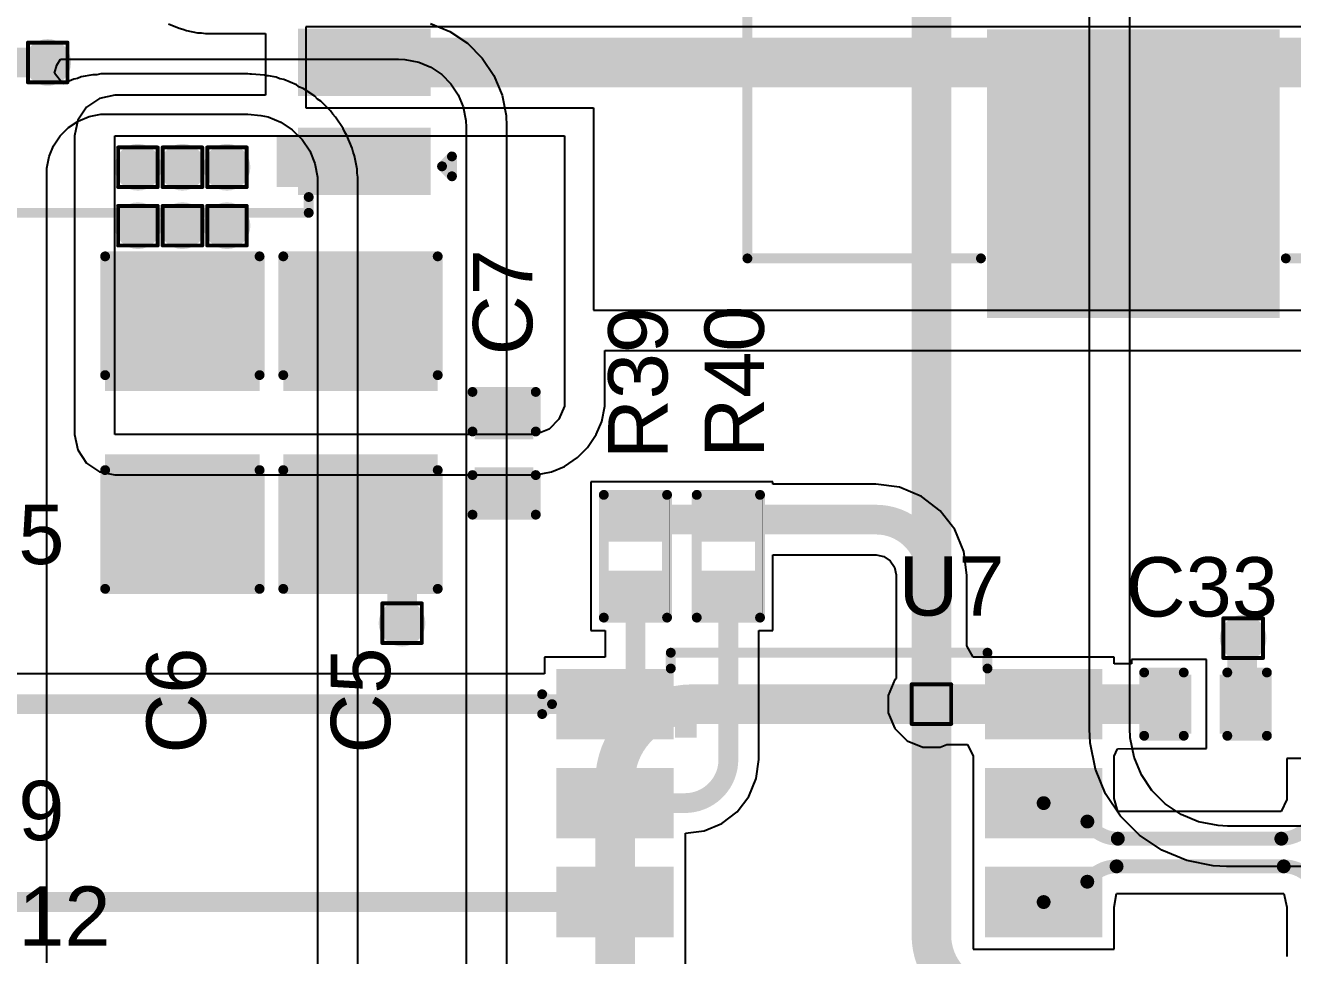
# Model space of a CAD drawing. Header units: inches. Extents: x -40 to 219, y 2 to 133.
# Drawn here: x 9.13 to 25.39, y 31.19 to 43.13 of the extents above; entities that cross this region are included whole.
import ezdxf

# ---------------------------------------------------------------- set-up
doc = ezdxf.new("R2010")
doc.units = ezdxf.units.IN
for name, color, linetype in [('Bottom Layer', 5, 'Continuous'), ('Drill Drawing', 1, 'Continuous'), ('Top Layer', 1, 'Continuous'), ('Top Overlay', 2, 'Continuous'), ('Top Paste', 8, 'Continuous'), ('Top Solder', 216, 'Continuous'), ('Via Holes', 16, 'Continuous')]:
    doc.layers.add(name, color=color, linetype=linetype)
doc.styles.add('Arial', font='', dxfattribs={"height": 0.2})
doc.styles.get('Arial').set_extended_font_data('Arial')

# ---------------------------------------------------------------- blocks, each defined once
blk = doc.blocks.new('R___0402_19')
at = {"layer": 'Top Layer'}
for points in [[(-0.699, -0.318), (-0.699, 0.317), (-0.241, 0.317), (-0.241, -0.318)], [(0.241, -0.318), (0.241, 0.317), (0.699, 0.317), (0.699, -0.318)]]:
    blk.add_hatch(color=1, dxfattribs=at).paths.add_polyline_path(points)
at = {"layer": 'Top Paste'}
for points in [[(-0.699, -0.318), (-0.699, 0.317), (-0.241, 0.317), (-0.241, -0.318)], [(0.241, -0.318), (0.241, 0.317), (0.699, 0.317), (0.699, -0.318)]]:
    blk.add_hatch(color=8, dxfattribs=at).paths.add_polyline_path(points)
at = {"layer": 'Top Solder'}
for points in [[(-0.754, -0.373), (-0.754, 0.372), (-0.186, 0.372), (-0.186, -0.373)], [(0.186, -0.373), (0.186, 0.372), (0.754, 0.372), (0.754, -0.373)]]:
    blk.add_hatch(color=216, dxfattribs=at).paths.add_polyline_path(points)
at = {"layer": 'Top Overlay'}
for points, const_width in [([(-0.787, 0.406), (0.787, 0.406)], 0.127), ([(-0.787, 0.406), (-0.787, -0.406)], 0.127), ([(0.787, 0.406), (0.787, -0.406)], 0.127), ([(0.787, -0.406), (-0.787, -0.406)], 0.127), ([(-0.813, -0.432), (0.813, -0.432)], 0.00323)]:
    blk.add_lwpolyline(points, dxfattribs=dict(at, const_width=const_width))
for points, const_width in [([(-0.819, 0.406, 1), (-0.756, 0.406, 1)], 0.0635), ([(-0.819, 0.406, 1), (-0.756, 0.406, 1)], 0.0635), ([(0.756, 0.406, 1), (0.819, 0.406, 1)], 0.0635), ([(0.756, 0.406, 1), (0.819, 0.406, 1)], 0.0635), ([(-0.819, -0.406, 1), (-0.756, -0.406, 1)], 0.0635), ([(-0.819, -0.406, 1), (-0.756, -0.406, 1)], 0.0635), ([(-0.814, -0.432, 1), (-0.812, -0.432, 1)], 0.00161), ([(0.756, -0.406, 1), (0.819, -0.406, 1)], 0.0635), ([(0.756, -0.406, 1), (0.819, -0.406, 1)], 0.0635), ([(0.812, -0.432, 1), (0.814, -0.432, 1)], 0.00161)]:
    blk.add_lwpolyline(points, format="xyb", close=True, dxfattribs=dict(at, const_width=const_width))
blk = doc.blocks.new('SOP_8_20')
at = {"layer": 'Top Layer'}
for points in [[(-3.4, 2.255), (-2.1, 2.255), (-2.1, 1.555), (-3.4, 1.555)], [(2.1, 2.255), (3.4, 2.255), (3.4, 1.555), (2.1, 1.555)], [(-3.4, 0.985), (-2.1, 0.985), (-2.1, 0.285), (-3.4, 0.285)], [(2.1, 0.985), (3.4, 0.985), (3.4, 0.285), (2.1, 0.285)], [(-3.4, -0.285), (-2.1, -0.285), (-2.1, -0.985), (-3.4, -0.985)], [(2.1, -0.285), (3.4, -0.285), (3.4, -0.985), (2.1, -0.985)], [(-3.4, -1.555), (-2.1, -1.555), (-2.1, -2.255), (-3.4, -2.255)], [(2.1, -1.555), (3.4, -1.555), (3.4, -2.255), (2.1, -2.255)]]:
    blk.add_hatch(color=1, dxfattribs=at).paths.add_polyline_path(points)
at = {"layer": 'Top Overlay'}
blk.add_hatch(color=2, dxfattribs=at).paths.add_polyline_path([(-1.981, 1.473), (-1.702, 1.473), (-1.702, 2.134), (-1.981, 2.134)])
at = {"layer": 'Top Paste'}
for points in [[(-3.4, 2.255), (-2.1, 2.255), (-2.1, 1.555), (-3.4, 1.555)], [(2.1, 2.255), (3.4, 2.255), (3.4, 1.555), (2.1, 1.555)], [(-3.4, 0.985), (-2.1, 0.985), (-2.1, 0.285), (-3.4, 0.285)], [(2.1, 0.985), (3.4, 0.985), (3.4, 0.285), (2.1, 0.285)], [(-3.4, -0.285), (-2.1, -0.285), (-2.1, -0.985), (-3.4, -0.985)], [(2.1, -0.285), (3.4, -0.285), (3.4, -0.985), (2.1, -0.985)], [(-3.4, -1.555), (-2.1, -1.555), (-2.1, -2.255), (-3.4, -2.255)], [(2.1, -1.555), (3.4, -1.555), (3.4, -2.255), (2.1, -2.255)]]:
    blk.add_hatch(color=8, dxfattribs=at).paths.add_polyline_path(points)
at = {"layer": 'Top Solder'}
for points in [[(-3.502, 2.357), (-1.998, 2.357), (-1.998, 1.453), (-3.502, 1.453)], [(1.998, 2.357), (3.502, 2.357), (3.502, 1.453), (1.998, 1.453)], [(-3.502, 1.087), (-1.998, 1.087), (-1.998, 0.183), (-3.502, 0.183)], [(1.998, 1.087), (3.502, 1.087), (3.502, 0.183), (1.998, 0.183)], [(-3.502, -0.183), (-1.998, -0.183), (-1.998, -1.087), (-3.502, -1.087)], [(1.998, -0.183), (3.502, -0.183), (3.502, -1.087), (1.998, -1.087)], [(-3.502, -1.453), (-1.998, -1.453), (-1.998, -2.357), (-3.502, -2.357)], [(1.998, -1.453), (3.502, -1.453), (3.502, -2.357), (1.998, -2.357)]]:
    blk.add_hatch(color=216, dxfattribs=at).paths.add_polyline_path(points)
at = {"layer": 'Top Overlay', "const_width": 0.127}
for points in [[(-2.036, 2.565), (2.028, 2.565)], [(-2.036, 2.362), (-2.036, 2.565)], [(2.028, 2.362), (2.028, 2.565)], [(-3.687, 2.032), (-3.56, 1.905)], [(-3.687, 1.778), (-3.687, 2.032)], [(-3.687, 1.778), (-3.56, 1.905)], [(-2.036, -2.565), (-2.036, -2.362)], [(2.028, -2.565), (2.028, -2.362)], [(-2.036, -2.565), (2.028, -2.565)]]:
    blk.add_lwpolyline(points, dxfattribs=at)
at = {"layer": 'Top Overlay', "const_width": 0.0635}
for points in [[(-2.067, 2.565, 1), (-2.004, 2.565, 1)], [(-2.067, 2.565, 1), (-2.004, 2.565, 1)], [(1.997, 2.565, 1), (2.06, 2.565, 1)], [(1.997, 2.565, 1), (2.06, 2.565, 1)], [(-2.067, 2.362, 1), (-2.004, 2.362, 1)], [(1.997, 2.362, 1), (2.06, 2.362, 1)], [(-3.718, 2.032, 1), (-3.655, 2.032, 1)], [(-3.718, 2.032, 1), (-3.655, 2.032, 1)], [(-3.591, 1.905, 1), (-3.528, 1.905, 1)], [(-3.591, 1.905, 1), (-3.528, 1.905, 1)], [(-3.718, 1.778, 1), (-3.655, 1.778, 1)], [(-3.718, 1.778, 1), (-3.655, 1.778, 1)], [(-2.067, -2.362, 1), (-2.004, -2.362, 1)], [(1.997, -2.362, 1), (2.06, -2.362, 1)], [(-2.067, -2.565, 1), (-2.004, -2.565, 1)], [(-2.067, -2.565, 1), (-2.004, -2.565, 1)], [(1.997, -2.565, 1), (2.06, -2.565, 1)], [(1.997, -2.565, 1), (2.06, -2.565, 1)]]:
    blk.add_lwpolyline(points, format="xyb", close=True, dxfattribs=at)
blk = doc.blocks.new('SOP_8L_26')
at = {"layer": 'Top Layer'}
for points in [[(-3.45, 2.235), (-1.95, 2.235), (-1.95, 1.575), (-3.45, 1.575)], [(1.95, 2.235), (3.45, 2.235), (3.45, 1.575), (1.95, 1.575)], [(-3.45, 0.965), (-1.95, 0.965), (-1.95, 0.305), (-3.45, 0.305)], [(1.95, 0.965), (3.45, 0.965), (3.45, 0.305), (1.95, 0.305)], [(-3.45, -0.305), (-1.95, -0.305), (-1.95, -0.965), (-3.45, -0.965)], [(1.95, -0.305), (3.45, -0.305), (3.45, -0.965), (1.95, -0.965)], [(-3.45, -1.575), (-1.95, -1.575), (-1.95, -2.235), (-3.45, -2.235)], [(1.95, -1.575), (3.45, -1.575), (3.45, -2.235), (1.95, -2.235)]]:
    blk.add_hatch(color=1, dxfattribs=at).paths.add_polyline_path(points)
at = {"layer": 'Top Overlay'}
blk.add_hatch(color=2, dxfattribs=at).paths.add_polyline_path([(-1.855, 1.575), (-1.576, 1.575), (-1.576, 2.235), (-1.855, 2.235)])
at = {"layer": 'Top Paste'}
for points in [[(-3.45, 2.235), (-1.95, 2.235), (-1.95, 1.575), (-3.45, 1.575)], [(1.95, 2.235), (3.45, 2.235), (3.45, 1.575), (1.95, 1.575)], [(-3.45, 0.965), (-1.95, 0.965), (-1.95, 0.305), (-3.45, 0.305)], [(1.95, 0.965), (3.45, 0.965), (3.45, 0.305), (1.95, 0.305)], [(-3.45, -0.305), (-1.95, -0.305), (-1.95, -0.965), (-3.45, -0.965)], [(1.95, -0.305), (3.45, -0.305), (3.45, -0.965), (1.95, -0.965)], [(-3.45, -1.575), (-1.95, -1.575), (-1.95, -2.235), (-3.45, -2.235)], [(1.95, -1.575), (3.45, -1.575), (3.45, -2.235), (1.95, -2.235)]]:
    blk.add_hatch(color=8, dxfattribs=at).paths.add_polyline_path(points)
at = {"layer": 'Top Solder'}
for points in [[(-3.552, 2.337), (-1.848, 2.337), (-1.848, 1.473), (-3.552, 1.473)], [(1.848, 2.337), (3.552, 2.337), (3.552, 1.473), (1.848, 1.473)], [(-3.552, 1.067), (-1.848, 1.067), (-1.848, 0.203), (-3.552, 0.203)], [(1.848, 1.067), (3.552, 1.067), (3.552, 0.203), (1.848, 0.203)], [(-3.552, -0.203), (-1.848, -0.203), (-1.848, -1.067), (-3.552, -1.067)], [(1.848, -0.203), (3.552, -0.203), (3.552, -1.067), (1.848, -1.067)], [(-3.552, -1.473), (-1.848, -1.473), (-1.848, -2.337), (-3.552, -2.337)], [(1.848, -1.473), (3.552, -1.473), (3.552, -2.337), (1.848, -2.337)]]:
    blk.add_hatch(color=216, dxfattribs=at).paths.add_polyline_path(points)
at = {"layer": 'Top Overlay', "const_width": 0.127}
for points in [[(-1.986, 2.565), (-1.986, 2.362)], [(2.078, 2.565), (-1.986, 2.565)], [(2.078, 2.362), (2.078, 2.565)], [(-3.824, 1.841), (-3.824, 2.096)], [(-3.696, 1.968), (-3.824, 2.096)], [(-3.696, 1.968), (-3.824, 1.841)], [(-1.986, -2.565), (-1.986, -2.362)], [(2.078, -2.362), (2.078, -2.565)], [(2.078, -2.565), (-1.986, -2.565)]]:
    blk.add_lwpolyline(points, dxfattribs=at)
at = {"layer": 'Top Overlay', "const_width": 0.0635}
for points in [[(-2.017, 2.565, 1), (-1.954, 2.565, 1)], [(-2.017, 2.565, 1), (-1.954, 2.565, 1)], [(2.047, 2.565, 1), (2.11, 2.565, 1)], [(2.047, 2.565, 1), (2.11, 2.565, 1)], [(-2.017, 2.362, 1), (-1.954, 2.362, 1)], [(2.047, 2.362, 1), (2.11, 2.362, 1)], [(-3.855, 2.096, 1), (-3.792, 2.096, 1)], [(-3.855, 2.096, 1), (-3.792, 2.096, 1)], [(-3.728, 1.968, 1), (-3.665, 1.968, 1)], [(-3.728, 1.968, 1), (-3.665, 1.968, 1)], [(-3.855, 1.841, 1), (-3.792, 1.841, 1)], [(-3.855, 1.841, 1), (-3.792, 1.841, 1)], [(-2.017, -2.362, 1), (-1.954, -2.362, 1)], [(2.047, -2.362, 1), (2.11, -2.362, 1)], [(-2.017, -2.565, 1), (-1.954, -2.565, 1)], [(-2.017, -2.565, 1), (-1.954, -2.565, 1)], [(2.047, -2.565, 1), (2.11, -2.565, 1)], [(2.047, -2.565, 1), (2.11, -2.565, 1)]]:
    blk.add_lwpolyline(points, format="xyb", close=True, dxfattribs=at)
blk = doc.blocks.new('R___0402_77')
at = {"layer": 'Top Layer'}
for points in [[(-0.699, -0.318), (-0.699, 0.318), (-0.241, 0.318), (-0.241, -0.318)], [(0.241, -0.318), (0.241, 0.318), (0.699, 0.318), (0.699, -0.318)]]:
    blk.add_hatch(color=1, dxfattribs=at).paths.add_polyline_path(points)
at = {"layer": 'Top Paste'}
for points in [[(-0.699, -0.318), (-0.699, 0.318), (-0.241, 0.318), (-0.241, -0.318)], [(0.241, -0.318), (0.241, 0.318), (0.699, 0.318), (0.699, -0.318)]]:
    blk.add_hatch(color=8, dxfattribs=at).paths.add_polyline_path(points)
at = {"layer": 'Top Solder'}
for points in [[(-0.754, -0.373), (-0.754, 0.373), (-0.186, 0.373), (-0.186, -0.373)], [(0.186, -0.373), (0.186, 0.373), (0.754, 0.373), (0.754, -0.373)]]:
    blk.add_hatch(color=216, dxfattribs=at).paths.add_polyline_path(points)
at = {"layer": 'Top Overlay'}
for points, const_width in [([(-0.787, 0.406), (0.787, 0.406)], 0.127), ([(-0.787, 0.406), (-0.787, -0.406)], 0.127), ([(0.787, 0.406), (0.787, -0.406)], 0.127), ([(-0.787, -0.406), (0.787, -0.406)], 0.127), ([(-0.813, -0.432), (0.813, -0.432)], 0.00323)]:
    blk.add_lwpolyline(points, dxfattribs=dict(at, const_width=const_width))
for points, const_width in [([(-0.819, 0.406, 1), (-0.756, 0.406, 1)], 0.0635), ([(-0.819, 0.406, 1), (-0.756, 0.406, 1)], 0.0635), ([(0.756, 0.406, 1), (0.819, 0.406, 1)], 0.0635), ([(0.756, 0.406, 1), (0.819, 0.406, 1)], 0.0635), ([(-0.819, -0.406, 1), (-0.756, -0.406, 1)], 0.0635), ([(-0.819, -0.406, 1), (-0.756, -0.406, 1)], 0.0635), ([(-0.814, -0.432, 1), (-0.812, -0.432, 1)], 0.00161), ([(0.756, -0.406, 1), (0.819, -0.406, 1)], 0.0635), ([(0.756, -0.406, 1), (0.819, -0.406, 1)], 0.0635), ([(0.812, -0.432, 1), (0.814, -0.432, 1)], 0.00161)]:
    blk.add_lwpolyline(points, format="xyb", close=True, dxfattribs=dict(at, const_width=const_width))
blk = doc.blocks.new('MDA1040_470M_146')
at = {"layer": 'Top Layer'}
for points in [[(-6.225, 1.775), (-2.725, 1.775), (-2.725, -1.775), (-6.225, -1.775)], [(2.725, 1.775), (6.225, 1.775), (6.225, -1.775), (2.725, -1.775)]]:
    blk.add_hatch(color=1, dxfattribs=at).paths.add_polyline_path(points)
at = {"layer": 'Top Paste'}
for points in [[(-6.225, 1.775), (-2.725, 1.775), (-2.725, -1.775), (-6.225, -1.775)], [(2.725, 1.775), (6.225, 1.775), (6.225, -1.775), (2.725, -1.775)]]:
    blk.add_hatch(color=8, dxfattribs=at).paths.add_polyline_path(points)
at = {"layer": 'Top Solder'}
for points in [[(-6.327, 1.877), (-2.623, 1.877), (-2.623, -1.877), (-6.327, -1.877)], [(2.623, 1.877), (6.327, 1.877), (6.327, -1.877), (2.623, -1.877)]]:
    blk.add_hatch(color=216, dxfattribs=at).paths.add_polyline_path(points)
at = {"layer": 'Top Overlay', "const_width": 0.127}
for points in [[(-0.547, 4.953), (-5.563, 4.953)], [(-5.563, 4.953), (-5.563, 1.956)], [(-0.547, 4.953), (5.563, 4.953)], [(5.563, 4.953), (5.563, 1.956)], [(-5.563, -1.956), (-5.563, -4.953)], [(5.563, -1.956), (5.563, -4.953)], [(-5.563, -4.953), (-0.547, -4.953)], [(-0.547, -4.953), (5.563, -4.953)]]:
    blk.add_lwpolyline(points, dxfattribs=at)
at = {"layer": 'Top Overlay', "const_width": 0.0635}
for points in [[(-5.594, 4.953, 1), (-5.531, 4.953, 1)], [(-5.594, 4.953, 1), (-5.531, 4.953, 1)], [(-0.579, 4.953, 1), (-0.515, 4.953, 1)], [(-0.579, 4.953, 1), (-0.515, 4.953, 1)], [(5.531, 4.953, 1), (5.594, 4.953, 1)], [(5.531, 4.953, 1), (5.594, 4.953, 1)], [(-5.594, 1.956, 1), (-5.531, 1.956, 1)], [(5.531, 1.956, 1), (5.594, 1.956, 1)], [(-5.594, -1.956, 1), (-5.531, -1.956, 1)], [(5.531, -1.956, 1), (5.594, -1.956, 1)], [(-5.594, -4.953, 1), (-5.531, -4.953, 1)], [(-5.594, -4.953, 1), (-5.531, -4.953, 1)], [(-0.579, -4.953, 1), (-0.515, -4.953, 1)], [(-0.579, -4.953, 1), (-0.515, -4.953, 1)], [(5.531, -4.953, 1), (5.594, -4.953, 1)], [(5.531, -4.953, 1), (5.594, -4.953, 1)]]:
    blk.add_lwpolyline(points, format="xyb", close=True, dxfattribs=at)
blk = doc.blocks.new('C___0402_179')
at = {"layer": 'Top Layer'}
for points in [[(-0.699, -0.318), (-0.699, 0.318), (-0.241, 0.318), (-0.241, -0.318)], [(0.241, -0.318), (0.241, 0.318), (0.699, 0.318), (0.699, -0.318)]]:
    blk.add_hatch(color=1, dxfattribs=at).paths.add_polyline_path(points)
at = {"layer": 'Top Paste'}
for points in [[(-0.699, -0.318), (-0.699, 0.318), (-0.241, 0.318), (-0.241, -0.318)], [(0.241, -0.318), (0.241, 0.318), (0.699, 0.318), (0.699, -0.318)]]:
    blk.add_hatch(color=8, dxfattribs=at).paths.add_polyline_path(points)
at = {"layer": 'Top Solder'}
for points in [[(-0.758, -0.377), (-0.758, 0.377), (-0.181, 0.377), (-0.181, -0.377)], [(0.181, -0.377), (0.181, 0.377), (0.758, 0.377), (0.758, -0.377)]]:
    blk.add_hatch(color=216, dxfattribs=at).paths.add_polyline_path(points)
at = {"layer": 'Top Overlay', "const_width": 0.127}
for points in [[(-0.787, 0.406), (-0.787, -0.406)], [(-0.279, 0.406), (-0.787, 0.406)], [(0.787, 0.406), (0.279, 0.406)], [(0.787, 0.406), (0.787, -0.406)], [(-0.279, -0.406), (-0.787, -0.406)], [(0.787, -0.406), (0.279, -0.406)]]:
    blk.add_lwpolyline(points, dxfattribs=at)
at = {"layer": 'Top Overlay', "const_width": 0.0635}
for points in [[(-0.819, 0.406, 1), (-0.756, 0.406, 1)], [(-0.819, 0.406, 1), (-0.756, 0.406, 1)], [(-0.311, 0.406, 1), (-0.248, 0.406, 1)], [(0.248, 0.406, 1), (0.311, 0.406, 1)], [(0.756, 0.406, 1), (0.819, 0.406, 1)], [(0.756, 0.406, 1), (0.819, 0.406, 1)], [(-0.819, -0.406, 1), (-0.756, -0.406, 1)], [(-0.819, -0.406, 1), (-0.756, -0.406, 1)], [(-0.311, -0.406, 1), (-0.248, -0.406, 1)], [(0.248, -0.406, 1), (0.311, -0.406, 1)], [(0.756, -0.406, 1), (0.819, -0.406, 1)], [(0.756, -0.406, 1), (0.819, -0.406, 1)]]:
    blk.add_lwpolyline(points, format="xyb", close=True, dxfattribs=at)
blk = doc.blocks.new('C___0402_205')
at = {"layer": 'Top Layer'}
for points in [[(-0.699, -0.318), (-0.699, 0.318), (-0.241, 0.318), (-0.241, -0.318)], [(0.241, -0.318), (0.241, 0.318), (0.699, 0.318), (0.699, -0.318)]]:
    blk.add_hatch(color=1, dxfattribs=at).paths.add_polyline_path(points)
at = {"layer": 'Top Paste'}
for points in [[(-0.699, -0.318), (-0.699, 0.318), (-0.241, 0.318), (-0.241, -0.318)], [(0.241, -0.318), (0.241, 0.318), (0.699, 0.318), (0.699, -0.318)]]:
    blk.add_hatch(color=8, dxfattribs=at).paths.add_polyline_path(points)
at = {"layer": 'Top Solder'}
for points in [[(-0.758, -0.377), (-0.758, 0.377), (-0.181, 0.377), (-0.181, -0.377)], [(0.181, -0.377), (0.181, 0.377), (0.758, 0.377), (0.758, -0.377)]]:
    blk.add_hatch(color=216, dxfattribs=at).paths.add_polyline_path(points)
at = {"layer": 'Top Overlay', "const_width": 0.127}
for points in [[(-0.787, 0.406), (-0.787, -0.406)], [(-0.787, 0.406), (-0.279, 0.406)], [(0.279, 0.406), (0.787, 0.406)], [(0.787, 0.406), (0.787, -0.406)], [(-0.279, -0.406), (-0.787, -0.406)], [(0.787, -0.406), (0.279, -0.406)]]:
    blk.add_lwpolyline(points, dxfattribs=at)
at = {"layer": 'Top Overlay', "const_width": 0.0635}
for points in [[(-0.819, 0.406, 1), (-0.756, 0.406, 1)], [(-0.819, 0.406, 1), (-0.756, 0.406, 1)], [(-0.311, 0.406, 1), (-0.248, 0.406, 1)], [(0.248, 0.406, 1), (0.311, 0.406, 1)], [(0.756, 0.406, 1), (0.819, 0.406, 1)], [(0.756, 0.406, 1), (0.819, 0.406, 1)], [(-0.819, -0.406, 1), (-0.756, -0.406, 1)], [(-0.819, -0.406, 1), (-0.756, -0.406, 1)], [(-0.311, -0.406, 1), (-0.248, -0.406, 1)], [(0.248, -0.406, 1), (0.311, -0.406, 1)], [(0.756, -0.406, 1), (0.819, -0.406, 1)], [(0.756, -0.406, 1), (0.819, -0.406, 1)]]:
    blk.add_lwpolyline(points, format="xyb", close=True, dxfattribs=at)
blk = doc.blocks.new('C___1206_206')
at = {"layer": 'Top Layer'}
for points in [[(-2.032, 0.889), (-0.508, 0.889), (-0.508, -0.889), (-2.032, -0.889)], [(0.508, 0.889), (2.032, 0.889), (2.032, -0.889), (0.508, -0.889)]]:
    blk.add_hatch(color=1, dxfattribs=at).paths.add_polyline_path(points)
at = {"layer": 'Top Paste'}
for points in [[(-2.032, 0.889), (-0.508, 0.889), (-0.508, -0.889), (-2.032, -0.889)], [(0.508, 0.889), (2.032, 0.889), (2.032, -0.889), (0.508, -0.889)]]:
    blk.add_hatch(color=8, dxfattribs=at).paths.add_polyline_path(points)
at = {"layer": 'Top Solder'}
for points in [[(-2.134, 0.991), (-0.406, 0.991), (-0.406, -0.991), (-2.134, -0.991)], [(0.406, 0.991), (2.134, 0.991), (2.134, -0.991), (0.406, -0.991)]]:
    blk.add_hatch(color=216, dxfattribs=at).paths.add_polyline_path(points)
at = {"layer": 'Top Overlay', "const_width": 0.127}
for points in [[(-2.134, 0.991), (-0.61, 0.991)], [(-2.134, 0.991), (-2.134, -0.991)], [(0.61, 0.991), (2.134, 0.991)], [(2.134, 0.991), (2.134, -0.991)], [(-2.134, -0.991), (-0.61, -0.991)], [(0.61, -0.991), (2.134, -0.991)]]:
    blk.add_lwpolyline(points, dxfattribs=at)
at = {"layer": 'Top Overlay', "const_width": 0.0635}
for points in [[(-2.165, 0.991, 1), (-2.102, 0.991, 1)], [(-2.165, 0.991, 1), (-2.102, 0.991, 1)], [(-0.641, 0.991, 1), (-0.578, 0.991, 1)], [(0.578, 0.991, 1), (0.641, 0.991, 1)], [(2.102, 0.991, 1), (2.165, 0.991, 1)], [(2.102, 0.991, 1), (2.165, 0.991, 1)], [(-2.165, -0.991, 1), (-2.102, -0.991, 1)], [(-2.165, -0.991, 1), (-2.102, -0.991, 1)], [(-0.641, -0.991, 1), (-0.578, -0.991, 1)], [(0.578, -0.991, 1), (0.641, -0.991, 1)], [(2.102, -0.991, 1), (2.165, -0.991, 1)], [(2.102, -0.991, 1), (2.165, -0.991, 1)]]:
    blk.add_lwpolyline(points, format="xyb", close=True, dxfattribs=at)
blk = doc.blocks.new('C___1206_207')
at = {"layer": 'Top Layer'}
for points in [[(-2.032, 0.889), (-0.508, 0.889), (-0.508, -0.889), (-2.032, -0.889)], [(0.508, 0.889), (2.032, 0.889), (2.032, -0.889), (0.508, -0.889)]]:
    blk.add_hatch(color=1, dxfattribs=at).paths.add_polyline_path(points)
at = {"layer": 'Top Paste'}
for points in [[(-2.032, 0.889), (-0.508, 0.889), (-0.508, -0.889), (-2.032, -0.889)], [(0.508, 0.889), (2.032, 0.889), (2.032, -0.889), (0.508, -0.889)]]:
    blk.add_hatch(color=8, dxfattribs=at).paths.add_polyline_path(points)
at = {"layer": 'Top Solder'}
for points in [[(-2.134, 0.991), (-0.406, 0.991), (-0.406, -0.991), (-2.134, -0.991)], [(0.406, 0.991), (2.134, 0.991), (2.134, -0.991), (0.406, -0.991)]]:
    blk.add_hatch(color=216, dxfattribs=at).paths.add_polyline_path(points)
at = {"layer": 'Top Overlay', "const_width": 0.127}
for points in [[(-2.134, 0.991), (-0.61, 0.991)], [(-2.134, 0.991), (-2.134, -0.991)], [(0.61, 0.991), (2.134, 0.991)], [(2.134, 0.991), (2.134, -0.991)], [(-2.134, -0.991), (-0.61, -0.991)], [(0.61, -0.991), (2.134, -0.991)]]:
    blk.add_lwpolyline(points, dxfattribs=at)
at = {"layer": 'Top Overlay', "const_width": 0.0635}
for points in [[(-2.165, 0.991, 1), (-2.102, 0.991, 1)], [(-2.165, 0.991, 1), (-2.102, 0.991, 1)], [(-0.641, 0.991, 1), (-0.578, 0.991, 1)], [(0.578, 0.991, 1), (0.641, 0.991, 1)], [(2.102, 0.991, 1), (2.165, 0.991, 1)], [(2.102, 0.991, 1), (2.165, 0.991, 1)], [(-2.165, -0.991, 1), (-2.102, -0.991, 1)], [(-2.165, -0.991, 1), (-2.102, -0.991, 1)], [(-0.641, -0.991, 1), (-0.578, -0.991, 1)], [(0.578, -0.991, 1), (0.641, -0.991, 1)], [(2.102, -0.991, 1), (2.165, -0.991, 1)], [(2.102, -0.991, 1), (2.165, -0.991, 1)]]:
    blk.add_lwpolyline(points, format="xyb", close=True, dxfattribs=at)

msp = doc.modelspace()

# ---------------------------------------------------------------- hatches: boundary and pattern name
at = {"layer": 'Bottom Layer'}
h = msp.add_hatch(color=5, dxfattribs=at)
edge = h.paths.add_edge_path()
edge.add_arc((9.413, 42.653), 0.3, 0, 360)
h = msp.add_hatch(color=5, dxfattribs=at)
edge = h.paths.add_edge_path()
edge.add_arc((10.571, 41.308), 0.3, 0, 360)
h = msp.add_hatch(color=5, dxfattribs=at)
edge = h.paths.add_edge_path()
edge.add_arc((11.142, 41.308), 0.3, 0, 360)
h = msp.add_hatch(color=5, dxfattribs=at)
edge = h.paths.add_edge_path()
edge.add_arc((11.714, 41.308), 0.3, 0, 360)
h = msp.add_hatch(color=5, dxfattribs=at)
edge = h.paths.add_edge_path()
edge.add_arc((10.571, 40.558), 0.3, 0, 360)
h = msp.add_hatch(color=5, dxfattribs=at)
edge = h.paths.add_edge_path()
edge.add_arc((11.142, 40.558), 0.3, 0, 360)
h = msp.add_hatch(color=5, dxfattribs=at)
edge = h.paths.add_edge_path()
edge.add_arc((11.714, 40.558), 0.3, 0, 360)
h = msp.add_hatch(color=5, dxfattribs=at)
edge = h.paths.add_edge_path()
edge.add_arc((13.96, 35.457), 0.3, 0, 360)
h = msp.add_hatch(color=5, dxfattribs=at)
edge = h.paths.add_edge_path()
edge.add_arc((24.754, 35.264), 0.3, 0, 360)
h = msp.add_hatch(color=5, dxfattribs=at)
edge = h.paths.add_edge_path()
edge.add_arc((20.753, 34.418), 0.3, 0, 360)
at = {"layer": 'Top Layer'}
h = msp.add_hatch(color=1, dxfattribs=at)
edge = h.paths.add_edge_path()
edge.add_arc((9.413, 42.653), 0.3, 0, 360)
h = msp.add_hatch(color=1, dxfattribs=at)
edge = h.paths.add_edge_path()
edge.add_arc((10.571, 41.308), 0.3, 0, 360)
h = msp.add_hatch(color=1, dxfattribs=at)
edge = h.paths.add_edge_path()
edge.add_arc((11.142, 41.308), 0.3, 0, 360)
h = msp.add_hatch(color=1, dxfattribs=at)
edge = h.paths.add_edge_path()
edge.add_arc((11.714, 41.308), 0.3, 0, 360)
h = msp.add_hatch(color=1, dxfattribs=at)
edge = h.paths.add_edge_path()
edge.add_arc((10.571, 40.558), 0.3, 0, 360)
h = msp.add_hatch(color=1, dxfattribs=at)
edge = h.paths.add_edge_path()
edge.add_arc((11.142, 40.558), 0.3, 0, 360)
h = msp.add_hatch(color=1, dxfattribs=at)
edge = h.paths.add_edge_path()
edge.add_arc((11.714, 40.558), 0.3, 0, 360)
h = msp.add_hatch(color=1, dxfattribs=at)
edge = h.paths.add_edge_path()
edge.add_arc((13.96, 35.457), 0.3, 0, 360)
h = msp.add_hatch(color=1, dxfattribs=at)
edge = h.paths.add_edge_path()
edge.add_arc((24.754, 35.264), 0.3, 0, 360)
h = msp.add_hatch(color=1, dxfattribs=at)
edge = h.paths.add_edge_path()
edge.add_arc((20.753, 34.418), 0.3, 0, 360)
at = {"layer": 'Via Holes'}
h = msp.add_hatch(color=7, dxfattribs=at)
edge = h.paths.add_edge_path()
edge.add_arc((9.413, 42.653), 0.15, 0, 360)
h = msp.add_hatch(color=7, dxfattribs=at)
edge = h.paths.add_edge_path()
edge.add_arc((10.571, 41.308), 0.15, 0, 360)
h = msp.add_hatch(color=7, dxfattribs=at)
edge = h.paths.add_edge_path()
edge.add_arc((11.142, 41.308), 0.15, 0, 360)
h = msp.add_hatch(color=7, dxfattribs=at)
edge = h.paths.add_edge_path()
edge.add_arc((11.714, 41.308), 0.15, 0, 360)
h = msp.add_hatch(color=7, dxfattribs=at)
edge = h.paths.add_edge_path()
edge.add_arc((10.571, 40.558), 0.15, 0, 360)
h = msp.add_hatch(color=7, dxfattribs=at)
edge = h.paths.add_edge_path()
edge.add_arc((11.142, 40.558), 0.15, 0, 360)
h = msp.add_hatch(color=7, dxfattribs=at)
edge = h.paths.add_edge_path()
edge.add_arc((11.714, 40.558), 0.15, 0, 360)
h = msp.add_hatch(color=7, dxfattribs=at)
edge = h.paths.add_edge_path()
edge.add_arc((13.96, 35.457), 0.15, 0, 360)
h = msp.add_hatch(color=7, dxfattribs=at)
edge = h.paths.add_edge_path()
edge.add_arc((24.754, 35.264), 0.15, 0, 360)
h = msp.add_hatch(color=7, dxfattribs=at)
edge = h.paths.add_edge_path()
edge.add_arc((20.753, 34.418), 0.15, 0, 360)

# ---------------------------------------------------------------- linework, layer by layer
at = {"layer": 'Bottom Layer'}
for p, q in [((22.781, 38.638), (22.781, 44.94)), ((23.299, 38.638), (23.299, 44.94)), ((14.325, 43.153), (14.575, 43.05)), ((14.575, 43.05), (14.799, 42.9)), ((14.799, 42.9), (14.99, 42.709)), ((9.502, 42.517), (9.53, 42.618)), ((9.53, 42.618), (9.577, 42.694)), ((9.577, 42.694), (13.196, 42.694)), ((13.196, 42.694), (13.913, 42.694)), ((13.913, 42.694), (13.997, 42.69)), ((13.997, 42.69), (14.174, 42.655)), ((14.174, 42.655), (14.329, 42.591)), ((14.99, 42.709), (15.14, 42.485)), ((9.607, 42.379), (9.502, 42.517)), ((9.797, 42.447), (9.747, 42.437)), ((9.844, 42.467), (9.797, 42.447)), ((9.993, 42.496), (9.844, 42.467)), ((10.044, 42.496), (9.993, 42.496)), ((10.094, 42.506), (10.044, 42.496)), ((11.982, 42.506), (10.094, 42.506)), ((12.006, 42.502), (11.982, 42.506)), ((11.982, 42.506), (11.982, 42.506)), ((11.982, 42.506), (11.982, 42.506)), ((12.029, 42.504), (12.006, 42.502)), ((12.193, 42.489), (12.029, 42.504)), ((12.219, 42.481), (12.193, 42.489)), ((12.247, 42.481), (12.219, 42.481)), ((12.344, 42.462), (12.247, 42.481)), ((12.391, 42.442), (12.344, 42.462)), ((14.329, 42.591), (14.469, 42.498)), ((14.469, 42.498), (14.588, 42.379)), ((15.14, 42.485), (15.243, 42.235)), ((9.747, 42.437), (9.607, 42.379)), ((12.441, 42.433), (12.391, 42.442)), ((12.604, 42.365), (12.441, 42.433)), ((12.646, 42.337), (12.604, 42.365)), ((12.693, 42.317), (12.646, 42.337)), ((12.84, 42.219), (12.693, 42.317)), ((14.588, 42.379), (14.681, 42.239)), ((12.876, 42.183), (12.84, 42.219)), ((12.918, 42.155), (12.876, 42.183)), ((13.043, 42.03), (12.918, 42.155)), ((14.681, 42.239), (14.745, 42.084)), ((15.243, 42.235), (15.296, 41.971)), ((9.806, 41.901), (9.946, 41.959)), ((9.946, 41.959), (10.094, 41.988)), ((10.094, 41.988), (11.982, 41.988)), ((11.982, 41.988), (11.982, 41.988)), ((11.982, 41.988), (11.982, 41.988)), ((11.982, 41.988), (11.982, 41.988)), ((11.982, 41.988), (12.146, 41.973)), ((12.146, 41.973), (12.243, 41.954)), ((13.071, 41.988), (13.043, 42.03)), ((13.108, 41.952), (13.071, 41.988)), ((14.745, 42.084), (14.78, 41.907)), ((15.296, 41.971), (15.302, 41.836)), ((9.573, 41.71), (9.68, 41.817)), ((9.68, 41.817), (9.806, 41.901)), ((12.243, 41.954), (12.406, 41.887)), ((12.406, 41.887), (12.552, 41.789)), ((13.205, 41.805), (13.108, 41.952)), ((13.225, 41.758), (13.205, 41.805)), ((14.78, 41.907), (14.784, 41.823)), ((14.784, 41.823), (14.784, 38.923)), ((15.302, 41.836), (15.302, 38.923)), ((9.489, 41.584), (9.573, 41.71)), ((12.552, 41.789), (12.677, 41.664)), ((12.677, 41.664), (12.775, 41.518)), ((13.253, 41.716), (13.225, 41.758)), ((13.321, 41.553), (13.253, 41.716)), ((9.431, 41.444), (9.489, 41.584)), ((12.775, 41.518), (12.842, 41.355)), ((13.331, 41.503), (13.321, 41.553)), ((13.35, 41.456), (13.331, 41.503)), ((9.401, 41.296), (9.431, 41.444)), ((12.842, 41.355), (12.877, 41.182)), ((13.385, 41.283), (13.35, 41.456)), ((9.401, 41.22), (9.401, 41.296)), ((9.401, 31.096), (9.401, 41.22)), ((12.877, 41.182), (12.877, 41.094)), ((13.385, 41.232), (13.385, 41.283)), ((13.394, 41.182), (13.385, 41.232)), ((13.394, 41.094), (13.394, 41.182)), ((12.877, 41.094), (12.877, 25.478)), ((13.394, 25.478), (13.394, 41.094)), ((14.784, 38.923), (14.784, 32.713)), ((15.302, 38.923), (15.302, 32.713)), ((22.781, 34.096), (22.781, 38.638)), ((23.299, 34.109), (23.299, 38.638)), ((22.79, 33.923), (22.781, 34.096)), ((22.781, 34.096), (22.781, 34.096)), ((23.305, 33.987), (23.299, 34.109)), ((22.857, 33.585), (22.79, 33.923)), ((23.355, 33.736), (23.305, 33.987)), ((23.448, 33.511), (23.355, 33.736)), ((22.989, 33.266), (22.857, 33.585)), ((23.583, 33.309), (23.448, 33.511)), ((23.181, 32.979), (22.989, 33.266)), ((23.755, 33.137), (23.583, 33.309)), ((23.957, 33.002), (23.755, 33.137)), ((23.425, 32.735), (23.181, 32.979)), ((24.182, 32.909), (23.957, 33.002)), ((24.433, 32.86), (24.182, 32.909)), ((24.554, 32.854), (24.433, 32.86)), ((31.672, 32.854), (24.554, 32.854)), ((14.784, 32.713), (14.784, 30.523)), ((15.302, 32.713), (15.302, 30.523)), ((23.712, 32.543), (23.425, 32.735)), ((24.031, 32.411), (23.712, 32.543)), ((24.369, 32.344), (24.031, 32.411)), ((24.542, 32.336), (24.369, 32.344)), ((31.836, 32.336), (24.542, 32.336))]:
    msp.add_line(p, q, dxfattribs=at)
at = {"layer": 'Bottom Layer', "const_width": 0.508}
for points in [[(20.753, 34.418), (20.753, 44.036)], [(17.686, 34.418), (20.753, 34.418)], [(20.753, 31.454), (20.753, 34.418)], [(16.694, 27.509), (16.694, 33.426)]]:
    msp.add_lwpolyline(points, dxfattribs=at)
for points in [[(16.694, 33.426, -0.414214), (17.686, 34.418)], [(21.599, 30.608, -0.414214), (20.753, 31.454)]]:
    msp.add_lwpolyline(points, format="xyb", dxfattribs=at)
at = {"layer": 'Bottom Layer', "const_width": 0.254}
for points in [[(17.559, 34.418, 1), (17.813, 34.418, 1)], [(17.559, 34.418, 1), (17.813, 34.418, 1)], [(20.626, 34.418, 1), (20.88, 34.418, 1)], [(20.626, 34.418, 1), (20.88, 34.418, 1)], [(20.626, 34.418, 1), (20.88, 34.418, 1)], [(16.567, 33.426, 1), (16.821, 33.426, 1)], [(16.567, 33.426, 1), (16.821, 33.426, 1)], [(20.626, 31.454, 1), (20.88, 31.454, 1)], [(20.626, 31.454, 1), (20.88, 31.454, 1)]]:
    msp.add_lwpolyline(points, format="xyb", close=True, dxfattribs=at)
at = {"layer": 'Drill Drawing', "const_width": 0.0508}
for points in [[(9.159, 42.907), (9.667, 42.907)], [(9.159, 42.399), (9.159, 42.907)], [(9.667, 42.399), (9.667, 42.907)], [(9.159, 42.399), (9.667, 42.399)], [(10.317, 41.562), (10.825, 41.562)], [(10.317, 41.054), (10.317, 41.562)], [(10.825, 41.054), (10.825, 41.562)], [(10.888, 41.562), (11.396, 41.562)], [(10.888, 41.054), (10.888, 41.562)], [(11.396, 41.054), (11.396, 41.562)], [(11.46, 41.562), (11.968, 41.562)], [(11.46, 41.054), (11.46, 41.562)], [(11.968, 41.054), (11.968, 41.562)], [(10.317, 41.054), (10.825, 41.054)], [(10.888, 41.054), (11.396, 41.054)], [(11.46, 41.054), (11.968, 41.054)], [(10.317, 40.812), (10.825, 40.812)], [(10.317, 40.304), (10.317, 40.812)], [(10.825, 40.304), (10.825, 40.812)], [(10.888, 40.812), (11.396, 40.812)], [(10.888, 40.304), (10.888, 40.812)], [(11.396, 40.304), (11.396, 40.812)], [(11.46, 40.812), (11.968, 40.812)], [(11.46, 40.304), (11.46, 40.812)], [(11.968, 40.304), (11.968, 40.812)], [(10.317, 40.304), (10.825, 40.304)], [(10.888, 40.304), (11.396, 40.304)], [(11.46, 40.304), (11.968, 40.304)], [(13.706, 35.711), (14.214, 35.711)], [(13.706, 35.203), (13.706, 35.711)], [(14.214, 35.203), (14.214, 35.711)], [(24.5, 35.518), (25.008, 35.518)], [(24.5, 35.01), (24.5, 35.518)], [(25.008, 35.01), (25.008, 35.518)], [(13.706, 35.203), (14.214, 35.203)], [(24.5, 35.01), (25.008, 35.01)], [(20.499, 34.672), (21.007, 34.672)], [(20.499, 34.164), (20.499, 34.672)], [(21.007, 34.164), (21.007, 34.672)], [(20.499, 34.164), (21.007, 34.164)]]:
    msp.add_lwpolyline(points, dxfattribs=at)
at = {"layer": 'Drill Drawing', "const_width": 0.0254}
for points in [[(9.146, 42.907, 1), (9.172, 42.907, 1)], [(9.146, 42.907, 1), (9.172, 42.907, 1)], [(9.654, 42.907, 1), (9.68, 42.907, 1)], [(9.654, 42.907, 1), (9.68, 42.907, 1)], [(9.146, 42.399, 1), (9.172, 42.399, 1)], [(9.146, 42.399, 1), (9.172, 42.399, 1)], [(9.654, 42.399, 1), (9.68, 42.399, 1)], [(9.654, 42.399, 1), (9.68, 42.399, 1)], [(10.304, 41.562, 1), (10.329, 41.562, 1)], [(10.304, 41.562, 1), (10.329, 41.562, 1)], [(10.812, 41.562, 1), (10.837, 41.562, 1)], [(10.812, 41.562, 1), (10.837, 41.562, 1)], [(10.875, 41.562, 1), (10.901, 41.562, 1)], [(10.875, 41.562, 1), (10.901, 41.562, 1)], [(11.383, 41.562, 1), (11.409, 41.562, 1)], [(11.383, 41.562, 1), (11.409, 41.562, 1)], [(11.447, 41.562, 1), (11.472, 41.562, 1)], [(11.447, 41.562, 1), (11.472, 41.562, 1)], [(11.955, 41.562, 1), (11.98, 41.562, 1)], [(11.955, 41.562, 1), (11.98, 41.562, 1)], [(10.304, 41.054, 1), (10.329, 41.054, 1)], [(10.304, 41.054, 1), (10.329, 41.054, 1)], [(10.812, 41.054, 1), (10.837, 41.054, 1)], [(10.812, 41.054, 1), (10.837, 41.054, 1)], [(10.875, 41.054, 1), (10.901, 41.054, 1)], [(10.875, 41.054, 1), (10.901, 41.054, 1)], [(11.383, 41.054, 1), (11.409, 41.054, 1)], [(11.383, 41.054, 1), (11.409, 41.054, 1)], [(11.447, 41.054, 1), (11.472, 41.054, 1)], [(11.447, 41.054, 1), (11.472, 41.054, 1)], [(11.955, 41.054, 1), (11.98, 41.054, 1)], [(11.955, 41.054, 1), (11.98, 41.054, 1)], [(10.304, 40.812, 1), (10.329, 40.812, 1)], [(10.304, 40.812, 1), (10.329, 40.812, 1)], [(10.812, 40.812, 1), (10.837, 40.812, 1)], [(10.812, 40.812, 1), (10.837, 40.812, 1)], [(10.875, 40.812, 1), (10.901, 40.812, 1)], [(10.875, 40.812, 1), (10.901, 40.812, 1)], [(11.383, 40.812, 1), (11.409, 40.812, 1)], [(11.383, 40.812, 1), (11.409, 40.812, 1)], [(11.447, 40.812, 1), (11.472, 40.812, 1)], [(11.447, 40.812, 1), (11.472, 40.812, 1)], [(11.955, 40.812, 1), (11.98, 40.812, 1)], [(11.955, 40.812, 1), (11.98, 40.812, 1)], [(10.304, 40.304, 1), (10.329, 40.304, 1)], [(10.304, 40.304, 1), (10.329, 40.304, 1)], [(10.812, 40.304, 1), (10.837, 40.304, 1)], [(10.812, 40.304, 1), (10.837, 40.304, 1)], [(10.875, 40.304, 1), (10.901, 40.304, 1)], [(10.875, 40.304, 1), (10.901, 40.304, 1)], [(11.383, 40.304, 1), (11.409, 40.304, 1)], [(11.383, 40.304, 1), (11.409, 40.304, 1)], [(11.447, 40.304, 1), (11.472, 40.304, 1)], [(11.447, 40.304, 1), (11.472, 40.304, 1)], [(11.955, 40.304, 1), (11.98, 40.304, 1)], [(11.955, 40.304, 1), (11.98, 40.304, 1)], [(13.694, 35.711, 1), (13.719, 35.711, 1)], [(13.694, 35.711, 1), (13.719, 35.711, 1)], [(14.202, 35.711, 1), (14.227, 35.711, 1)], [(14.202, 35.711, 1), (14.227, 35.711, 1)], [(24.487, 35.518, 1), (24.513, 35.518, 1)], [(24.487, 35.518, 1), (24.513, 35.518, 1)], [(24.995, 35.518, 1), (25.021, 35.518, 1)], [(24.995, 35.518, 1), (25.021, 35.518, 1)], [(13.694, 35.203, 1), (13.719, 35.203, 1)], [(13.694, 35.203, 1), (13.719, 35.203, 1)], [(14.202, 35.203, 1), (14.227, 35.203, 1)], [(14.202, 35.203, 1), (14.227, 35.203, 1)], [(24.487, 35.01, 1), (24.513, 35.01, 1)], [(24.487, 35.01, 1), (24.513, 35.01, 1)], [(24.995, 35.01, 1), (25.021, 35.01, 1)], [(24.995, 35.01, 1), (25.021, 35.01, 1)], [(20.487, 34.672, 1), (20.512, 34.672, 1)], [(20.487, 34.672, 1), (20.512, 34.672, 1)], [(20.995, 34.672, 1), (21.02, 34.672, 1)], [(20.995, 34.672, 1), (21.02, 34.672, 1)], [(20.487, 34.164, 1), (20.512, 34.164, 1)], [(20.487, 34.164, 1), (20.512, 34.164, 1)], [(20.995, 34.164, 1), (21.02, 34.164, 1)], [(20.995, 34.164, 1), (21.02, 34.164, 1)]]:
    msp.add_lwpolyline(points, format="xyb", close=True, dxfattribs=at)
at = {"layer": 'Top Layer'}
for p, q in [((10.964, 43.148), (11.098, 43.092)), ((25.64, 43.111), (12.727, 43.111)), ((12.727, 43.111), (12.727, 42.069)), ((11.098, 43.092), (11.148, 43.082)), ((11.148, 43.082), (11.195, 43.063)), ((11.195, 43.063), (11.337, 43.035)), ((11.337, 43.035), (11.388, 43.035)), ((11.388, 43.035), (11.438, 43.025)), ((11.438, 43.025), (12.209, 43.025)), ((12.209, 43.025), (12.209, 42.231)), ((10.078, 42.192), (9.91, 42.08)), ((10.276, 42.231), (10.078, 42.192)), ((12.209, 42.231), (10.276, 42.231)), ((9.91, 42.08), (9.798, 41.912)), ((12.727, 42.069), (16.419, 42.069)), ((16.419, 42.069), (16.419, 39.476)), ((9.798, 41.912), (9.758, 41.713)), ((9.758, 41.713), (9.758, 37.878)), ((10.276, 37.878), (10.276, 41.713)), ((10.276, 41.713), (12.725, 41.713)), ((12.725, 41.713), (16.044, 41.713)), ((16.044, 41.713), (16.044, 38.334)), ((16.419, 39.476), (19.166, 39.476)), ((19.166, 39.476), (31.072, 39.476)), ((16.561, 38.244), (16.561, 38.958)), ((16.561, 38.958), (19.166, 38.958)), ((19.166, 38.958), (31.072, 38.958)), ((16.044, 38.244), (15.974, 38.076)), ((16.044, 38.334), (16.044, 38.244)), ((16.522, 38.045), (16.561, 38.244)), ((15.974, 38.076), (15.846, 37.948)), ((15.846, 37.948), (15.678, 37.878)), ((16.453, 37.878), (16.522, 38.045)), ((9.758, 37.878), (9.798, 37.68)), ((15.588, 37.878), (10.276, 37.878)), ((15.678, 37.878), (15.588, 37.878)), ((15.588, 37.878), (15.588, 37.878)), ((16.34, 37.71), (16.453, 37.878)), ((9.798, 37.68), (9.91, 37.512)), ((16.044, 37.469), (16.212, 37.582)), ((16.212, 37.582), (16.34, 37.71)), ((16.34, 37.71), (16.34, 37.71)), ((9.91, 37.512), (10.078, 37.4)), ((15.877, 37.4), (16.044, 37.469)), ((10.078, 37.4), (10.276, 37.36)), ((10.276, 37.36), (15.678, 37.36)), ((15.678, 37.36), (15.877, 37.4)), ((17.526, 37.269), (16.383, 37.269)), ((16.383, 37.269), (16.383, 36.304)), ((17.577, 37.269), (17.526, 37.269)), ((17.526, 37.269), (17.526, 37.269)), ((18.72, 37.269), (17.577, 37.269)), ((17.577, 37.269), (17.577, 37.269)), ((18.72, 37.239), (18.72, 37.269)), ((20.042, 37.239), (18.72, 37.239)), ((20.344, 37.201), (20.042, 37.241)), ((20.042, 37.241), (20.042, 37.239)), ((20.625, 37.084), (20.344, 37.201)), ((20.866, 36.899), (20.625, 37.084)), ((21.052, 36.658), (20.866, 36.899)), ((21.168, 36.377), (21.052, 36.658)), ((16.383, 36.304), (16.383, 35.364)), ((18.72, 36.304), (18.72, 36.333)), ((18.72, 36.333), (20.042, 36.333)), ((18.72, 35.364), (18.72, 36.304)), ((18.72, 36.304), (18.72, 36.304)), ((20.042, 36.333), (20.045, 36.333)), ((20.045, 36.333), (20.141, 36.314)), ((20.141, 36.314), (20.225, 36.258)), ((21.208, 36.075), (21.168, 36.377)), ((20.225, 36.258), (20.281, 36.174)), ((20.281, 36.174), (20.301, 36.077)), ((20.301, 36.077), (20.3, 36.075)), ((20.3, 36.075), (20.3, 34.749)), ((21.207, 35.166), (21.207, 36.075)), ((21.207, 36.075), (21.208, 36.075)), ((16.383, 35.364), (16.566, 35.364)), ((16.566, 35.364), (16.566, 35.022)), ((18.537, 33.707), (18.537, 35.364)), ((18.537, 35.364), (18.72, 35.364)), ((21.29, 35.022), (21.207, 35.166)), ((16.566, 35.022), (15.79, 35.022)), ((15.79, 35.022), (15.79, 34.807)), ((23.098, 35.022), (21.29, 35.022)), ((23.098, 34.936), (23.098, 35.022)), ((24.284, 34.99), (23.319, 34.99)), ((23.319, 34.99), (23.319, 34.936)), ((24.284, 33.847), (24.284, 34.99)), ((15.79, 34.807), (8.12, 34.807)), ((23.319, 34.936), (23.098, 34.936)), ((20.284, 34.732), (20.199, 34.529)), ((20.3, 34.749), (20.284, 34.732)), ((20.199, 34.529), (20.199, 34.308)), ((20.199, 34.308), (20.284, 34.105)), ((20.284, 34.105), (20.44, 33.949)), ((20.44, 33.949), (20.643, 33.864)), ((20.643, 33.864), (20.864, 33.864)), ((20.864, 33.864), (20.951, 33.9)), ((20.951, 33.9), (21.218, 33.9)), ((21.218, 33.9), (21.29, 33.752)), ((23.098, 33.752), (23.142, 33.844)), ((23.142, 33.844), (23.319, 33.847)), ((23.319, 33.847), (23.319, 33.847)), ((23.319, 33.847), (24.284, 33.847)), ((18.505, 33.462), (18.538, 33.707)), ((18.538, 33.707), (18.537, 33.707)), ((21.29, 33.752), (21.29, 33.637)), ((23.098, 33.208), (23.098, 33.752)), ((26.13, 33.72), (25.313, 33.72)), ((25.313, 33.72), (25.313, 33.194)), ((21.29, 33.637), (21.29, 32.544)), ((18.411, 33.233), (18.505, 33.462)), ((18.26, 33.037), (18.411, 33.233)), ((23.145, 33.041), (23.098, 33.208)), ((25.313, 33.194), (25.243, 33.041)), ((18.064, 32.886), (18.26, 33.037)), ((25.243, 33.041), (23.145, 33.041)), ((17.835, 32.792), (18.064, 32.886)), ((17.598, 32.76), (17.835, 32.792)), ((17.598, 32.544), (17.598, 32.76)), ((17.598, 32.482), (17.598, 32.544)), ((17.598, 32.544), (17.598, 32.544)), ((21.29, 32.544), (21.29, 32.544)), ((21.29, 32.544), (21.29, 32.482)), ((17.598, 31.274), (17.598, 32.482)), ((17.598, 32.482), (17.598, 32.482)), ((21.29, 32.482), (21.29, 32.482)), ((21.29, 32.482), (21.29, 32.367)), ((21.29, 32.367), (21.29, 31.274)), ((23.098, 31.812), (23.129, 31.986)), ((23.129, 31.986), (25.275, 31.986)), ((25.275, 31.986), (25.313, 31.812)), ((23.098, 31.274), (23.098, 31.812)), ((25.313, 31.812), (25.313, 31.307)), ((17.598, 31.212), (17.598, 31.274)), ((17.598, 31.274), (17.598, 31.274)), ((21.29, 31.274), (23.098, 31.274)), ((25.313, 31.307), (25.313, 31.307)), ((25.313, 31.307), (25.313, 31.18)), ((17.598, 30.004), (17.598, 31.212)), ((17.598, 31.212), (17.598, 31.212))]:
    msp.add_line(p, q, dxfattribs=at)
for points, const_width in [([(13.477, 42.653), (30.157, 42.653)], 0.635), ([(8.077, 42.653), (9.413, 42.653)], 0.381), ([(13.96, 35.457), (13.96, 36.761)], 0.381), ([(16.955, 36.786), (20.042, 36.786)], 0.381), ([(20.753, 34.418), (20.753, 36.075)], 0.381), ([(16.955, 34.578), (16.955, 35.846)], 0.254), ([(18.148, 33.707), (18.148, 35.846)], 0.254), ([(24.741, 34.418), (24.741, 35.264)], 0.381), ([(24.741, 35.264), (24.754, 35.264)], 0.381), ([(16.694, 34.418), (16.955, 34.578)], 0.254), ([(20.753, 34.418), (22.194, 34.418)], 0.508), ([(20.753, 34.418), (20.753, 34.418)], 0.508), ([(22.194, 34.418), (23.674, 34.418)], 0.508), ([(8.12, 34.418), (16.694, 34.418)], 0.254), ([(16.694, 31.878), (16.694, 33.148)], 0.508), ([(16.694, 33.148), (16.694, 33.148)], 0.254), ([(16.694, 33.148), (17.59, 33.148)], 0.254), ([(22.194, 33.148), (22.755, 32.911)], 0.178), ([(23.145, 32.691), (25.243, 32.691)], 0.178), ([(23.129, 32.336), (25.275, 32.336)], 0.178), ([(22.194, 31.878), (22.754, 32.139)], 0.178), ([(7.55, 31.878), (16.694, 31.878)], 0.254)]:
    msp.add_lwpolyline(points, dxfattribs=dict(at, const_width=const_width))
for points, const_width in [([(13.318, 42.653, 1), (13.635, 42.653, 1)], 0.318), ([(9.318, 42.653, 1), (9.508, 42.653, 1)], 0.191), ([(13.865, 36.761, 1), (14.056, 36.761, 1)], 0.191), ([(16.859, 36.786, 1), (17.05, 36.786, 1)], 0.191), ([(19.947, 36.786, 1), (20.137, 36.786, 1)], 0.191), ([(19.947, 36.786, 1), (20.137, 36.786, 1)], 0.191), ([(20.658, 36.075, 1), (20.849, 36.075, 1)], 0.191), ([(20.658, 36.075, 1), (20.849, 36.075, 1)], 0.191), ([(16.891, 35.846, 1), (17.018, 35.846, 1)], 0.127), ([(18.085, 35.846, 1), (18.212, 35.846, 1)], 0.127), ([(13.865, 35.457, 1), (14.056, 35.457, 1)], 0.191), ([(24.646, 35.264, 1), (24.836, 35.264, 1)], 0.191), ([(24.646, 35.264, 1), (24.836, 35.264, 1)], 0.191), ([(24.659, 35.264, 1), (24.849, 35.264, 1)], 0.191), ([(16.891, 34.578, 1), (17.018, 34.578, 1)], 0.127), ([(16.891, 34.578, 1), (17.018, 34.578, 1)], 0.127), ([(20.626, 34.418, 1), (20.88, 34.418, 1)], 0.254), ([(20.626, 34.418, 1), (20.88, 34.418, 1)], 0.254), ([(20.626, 34.418, 1), (20.88, 34.418, 1)], 0.254), ([(22.067, 34.418, 1), (22.321, 34.418, 1)], 0.254), ([(22.067, 34.418, 1), (22.321, 34.418, 1)], 0.254), ([(23.547, 34.418, 1), (23.801, 34.418, 1)], 0.254), ([(16.63, 34.418, 1), (16.757, 34.418, 1)], 0.127), ([(16.63, 34.418, 1), (16.757, 34.418, 1)], 0.127), ([(20.658, 34.418, 1), (20.849, 34.418, 1)], 0.191), ([(24.646, 34.418, 1), (24.836, 34.418, 1)], 0.191), ([(18.085, 33.707, 1), (18.212, 33.707, 1)], 0.127), ([(18.085, 33.707, 1), (18.212, 33.707, 1)], 0.127), ([(16.567, 33.148, 1), (16.821, 33.148, 1)], 0.254), ([(16.63, 33.148, 1), (16.757, 33.148, 1)], 0.127), ([(16.63, 33.148, 1), (16.757, 33.148, 1)], 0.127), ([(16.63, 33.148, 1), (16.757, 33.148, 1)], 0.127), ([(17.526, 33.148, 1), (17.653, 33.148, 1)], 0.127), ([(17.526, 33.148, 1), (17.653, 33.148, 1)], 0.127), ([(22.149, 33.148, 1), (22.238, 33.148, 1)], 0.0889), ([(22.71, 32.911, 1), (22.799, 32.911, 1)], 0.0889), ([(22.71, 32.911, 1), (22.799, 32.911, 1)], 0.0889), ([(23.101, 32.691, 1), (23.19, 32.691, 1)], 0.0889), ([(23.101, 32.691, 1), (23.19, 32.691, 1)], 0.0889), ([(25.199, 32.691, 1), (25.288, 32.691, 1)], 0.0889), ([(25.199, 32.691, 1), (25.288, 32.691, 1)], 0.0889), ([(23.085, 32.336, 1), (23.174, 32.336, 1)], 0.0889), ([(23.085, 32.336, 1), (23.174, 32.336, 1)], 0.0889), ([(25.23, 32.336, 1), (25.319, 32.336, 1)], 0.0889), ([(25.23, 32.336, 1), (25.319, 32.336, 1)], 0.0889), ([(22.709, 32.139, 1), (22.798, 32.139, 1)], 0.0889), ([(22.709, 32.139, 1), (22.798, 32.139, 1)], 0.0889), ([(16.567, 31.878, 1), (16.821, 31.878, 1)], 0.254), ([(16.63, 31.878, 1), (16.757, 31.878, 1)], 0.127), ([(22.149, 31.878, 1), (22.238, 31.878, 1)], 0.0889)]:
    msp.add_lwpolyline(points, format="xyb", close=True, dxfattribs=dict(at, const_width=const_width))
for points, const_width in [([(20.042, 36.786, -0.414214), (20.753, 36.075)], 0.381), ([(18.148, 33.707, -0.414214), (17.59, 33.148)], 0.254), ([(23.145, 32.691, -0.261876), (22.755, 32.911)], 0.178), ([(25.577, 32.836, -0.207262), (25.243, 32.691)], 0.178), ([(22.754, 32.139, -0.245502), (23.129, 32.336)], 0.178), ([(25.275, 32.336, -0.267949), (25.671, 32.107)], 0.178)]:
    msp.add_lwpolyline(points, format="xyb", dxfattribs=dict(at, const_width=const_width))

# ---------------------------------------------------------------- block references
for name, p, rotation in [('MDA1040_470M_146', (23.345, 45.701), 90), ('SOP_8L_26', (10.777, 43.288), 180), ('C___1206_206', (11.141, 38.031), 90), ('C___1206_207', (13.427, 38.031), 90), ('C___0402_205', (15.27, 37.637), 90), ('R___0402_77', (16.955, 36.316), 90), ('R___0402_19', (18.148, 36.316), 90), ('C___0402_179', (24.271, 34.418), 180)]:
    msp.add_blockref(name, p, dxfattribs=dict(rotation=rotation))
msp.add_blockref('SOP_8_20', (19.444, 32.513))

# ---------------------------------------------------------------- texts
at = {"layer": 'Top Overlay', "style": 'Arial'}
for s, p in [('C7', (15.632, 38.895)), ('R39', (17.367, 37.562)), ('R40', (18.604, 37.58)), ('C6', (11.441, 33.784)), ('C5', (13.808, 33.784))]:
    msp.add_text(s, height=0.762, rotation=90, dxfattribs=at).set_placement(p)
for s, p in [('R5', (8.267, 36.215)), ('U7', (20.332, 35.554)), ('C33', (23.247, 35.542)), ('R9', (8.267, 32.672)), ('R12', (8.267, 31.317))]:
    msp.add_text(s, height=0.762, dxfattribs=at).set_placement(p)

doc.saveas('drawing.dxf')
